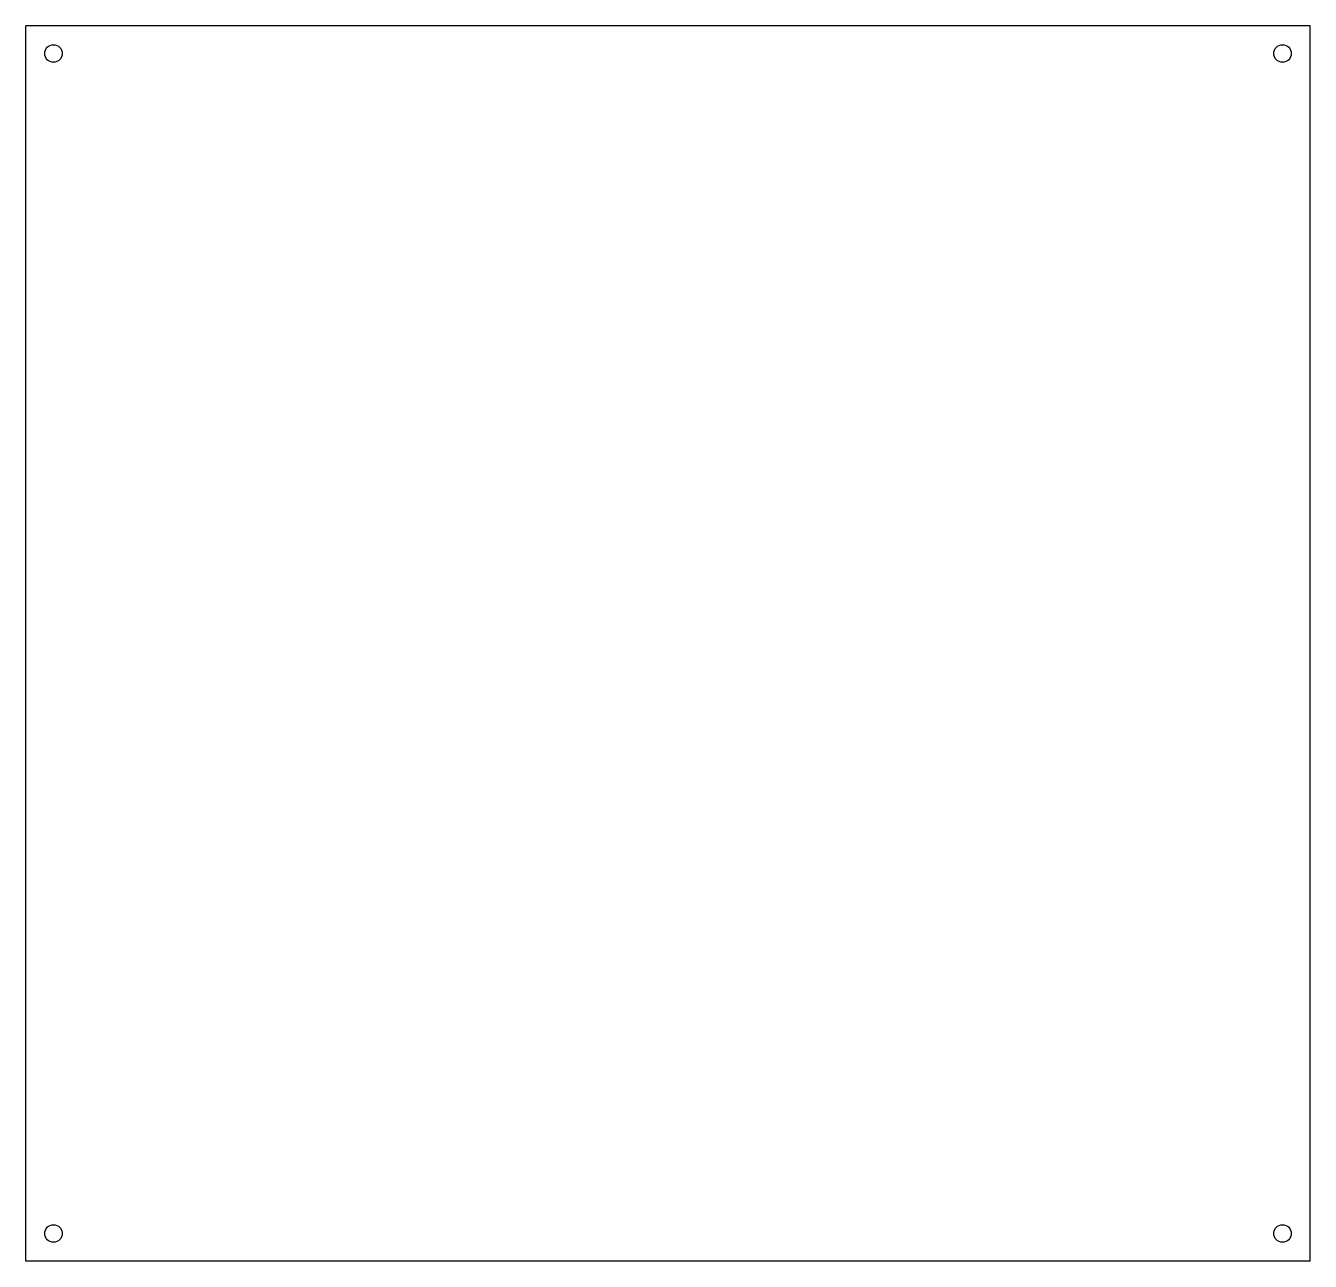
# Model space of a CAD drawing. Extents: x -95 to 199, y -33 to 250.
import ezdxf

# ---------------------------------------------------------------- set-up
doc = ezdxf.new("R2010")
doc.units = 0
doc.layers.add('MODELSKETCH_VISIBLE', color=7, linetype='CONTINUOUS')

msp = doc.modelspace()

# ---------------------------------------------------------------- linework, layer by layer
at = {"layer": 'MODELSKETCH_VISIBLE'}
for p, q in [((-94.55, -32.75), (-94.55, 249.55)), ((198.95, 249.55), (-94.55, 249.55)), ((198.95, -32.75), (198.95, 249.55)), ((198.95, -32.75), (-94.55, -32.75))]:
    msp.add_line(p, q, dxfattribs=at)
for centre in [(-88.2, 243.2), (192.6, 243.2), (-88.2, -26.4), (192.6, -26.4)]:
    msp.add_circle(centre, 2, dxfattribs=at)

doc.saveas('drawing.dxf')
